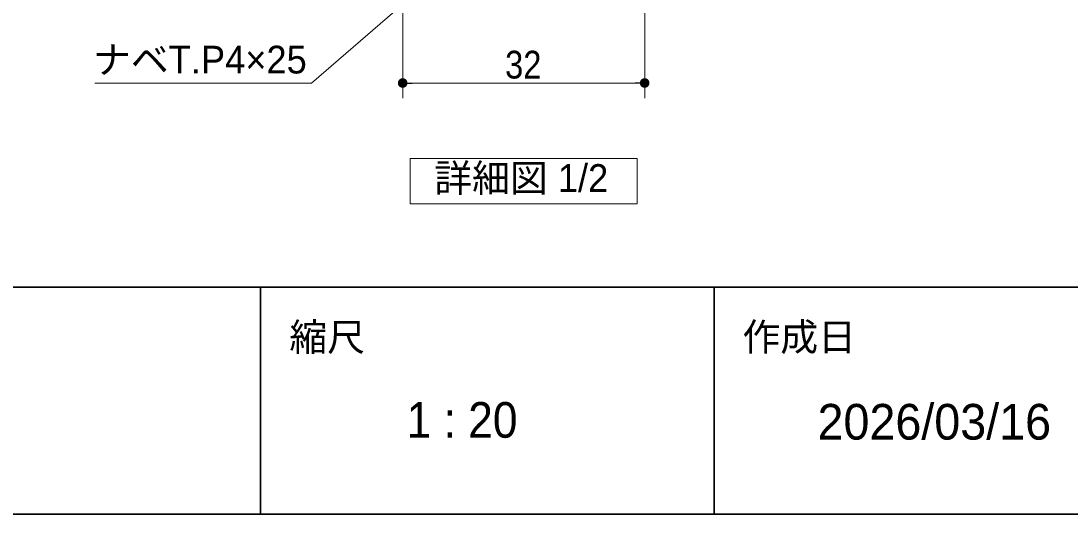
# Model space of a CAD drawing. Units: millimetres, scale not verified. Extents: x -6062 to 6062, y -3045 to 3045.
# Drawn here: x -204 to 1183, y -2770 to -2118 of the extents above; entities that cross this region are included whole.
import ezdxf
from ezdxf.enums import TextEntityAlignment as Align

# ---------------------------------------------------------------- set-up
doc = ezdxf.new("R2010")
doc.units = ezdxf.units.MM
doc.header["$LTSCALE"] = 20
doc.header["$PDMODE"] = 32
doc.header["$PDSIZE"] = 10
for name, color, linetype, lineweight in [('0-0_2寸法-1', 7, 'Continuous', 15), ('0-1_0', 7, 'Continuous', 25), ('0-3_2寸法-3', 7, 'Continuous', 15), ('0-5_1図面枠', 7, 'Continuous', 15)]:
    doc.layers.add(name, color=color, linetype=linetype, lineweight=lineweight)
doc.layers.add('0-2_Defpoints', color=7, linetype='Continuous')
doc.styles.add('ＭＳ Ｐゴシック', font='')
doc.styles.get('ＭＳ Ｐゴシック').set_extended_font_data('MS PGothic')

# ---------------------------------------------------------------- blocks, each defined once
blk = doc.blocks.new('_Dot')
at = {"layer": '0-1_0'}
blk.add_line((-10, 0), (-20, 0), dxfattribs=at)
for points in [[(0, 0), (-10, 0), (-9.92, 1.25)], [(0, 0), (-9.92, -1.25), (-10, 0)], [(0, 0), (-9.92, 1.25), (-9.69, 2.49)], [(0, 0), (-9.69, -2.49), (-9.92, -1.25)], [(0, 0), (-9.69, 2.49), (-9.3, 3.68)], [(0, 0), (-9.3, -3.68), (-9.69, -2.49)], [(0, 0), (-9.3, 3.68), (-8.76, 4.82)], [(0, 0), (-8.76, -4.82), (-9.3, -3.68)], [(0, 0), (-8.76, 4.82), (-8.09, 5.88)], [(0, 0), (-8.09, -5.88), (-8.76, -4.82)], [(0, 0), (-8.09, 5.88), (-7.29, 6.85)], [(0, 0), (-7.29, -6.85), (-8.09, -5.88)], [(0, 0), (-7.29, 6.85), (-6.37, 7.71)], [(0, 0), (-6.37, -7.71), (-7.29, -6.85)], [(0, 0), (-6.37, 7.71), (-5.36, 8.44)], [(0, 0), (-5.36, -8.44), (-6.37, -7.71)], [(0, 0), (-5.36, 8.44), (-4.26, 9.05)], [(0, 0), (-4.26, -9.05), (-5.36, -8.44)], [(0, 0), (-4.26, 9.05), (-3.09, 9.51)], [(0, 0), (-3.09, -9.51), (-4.26, -9.05)], [(0, 0), (-3.09, 9.51), (-1.87, 9.82)], [(0, 0), (-1.87, -9.82), (-3.09, -9.51)], [(0, 0), (-1.87, 9.82), (-0.63, 9.98)], [(0, 0), (-0.63, -9.98), (-1.87, -9.82)], [(0, 0), (-0.63, 9.98), (0.63, 9.98)], [(0, 0), (0.63, -9.98), (-0.63, -9.98)], [(0, 0), (0.63, 9.98), (1.87, 9.82)], [(0, 0), (1.87, 9.82), (3.09, 9.51)], [(0, 0), (3.09, 9.51), (4.26, 9.05)], [(0, 0), (4.26, 9.05), (5.36, 8.44)], [(0, 0), (5.36, 8.44), (6.37, 7.71)], [(0, 0), (6.37, 7.71), (7.29, 6.85)], [(0, 0), (7.29, 6.85), (8.09, 5.88)], [(0, 0), (8.09, 5.88), (8.76, 4.82)], [(0, 0), (8.76, 4.82), (9.3, 3.68)], [(0, 0), (9.3, 3.68), (9.69, 2.49)], [(0, 0), (9.69, 2.49), (9.92, 1.25)], [(0, 0), (9.92, 1.25), (10, 0)], [(0, 0), (1.87, -9.82), (0.63, -9.98)], [(0, 0), (3.09, -9.51), (1.87, -9.82)], [(0, 0), (4.26, -9.05), (3.09, -9.51)], [(0, 0), (5.36, -8.44), (4.26, -9.05)], [(0, 0), (6.37, -7.71), (5.36, -8.44)], [(0, 0), (7.29, -6.85), (6.37, -7.71)], [(0, 0), (8.09, -5.88), (7.29, -6.85)], [(0, 0), (8.76, -4.82), (8.09, -5.88)], [(0, 0), (9.3, -3.68), (8.76, -4.82)], [(0, 0), (9.69, -2.49), (9.3, -3.68)], [(0, 0), (9.92, -1.25), (9.69, -2.49)], [(0, 0), (10, 0), (9.92, -1.25)]]:
    blk.add_solid(points, dxfattribs=at)
blk = doc.blocks.new('グループ-1')
at = {"layer": '0-3_2寸法-3'}
blk.add_lwpolyline([(41963.7, -46000), (47963.7, -46000), (47963.7, -47200), (41963.7, -47200)], close=True, dxfattribs=at)
at = {"layer": '0-3_2寸法-3', "style": 'ＭＳ Ｐゴシック'}
blk.add_text('詳細図 1/2', height=733.7, dxfattribs=at).set_placement((42596.8, -47100.3), align=Align.BOTTOM_LEFT)
blk = doc.blocks.new('グループ-4')
at = {"layer": '0-5_1図面枠', "lineweight": 35}
for p, q in [((-80000, -49400), (80000, -49400)), ((38000, -49400), (38000, -55400)), ((50000, -49400), (50000, -55400))]:
    blk.add_line(p, q, dxfattribs=at)
blk.add_lwpolyline([(-80000, 55400), (80000, 55400), (80000, -55400), (-80000, -55400)], close=True, dxfattribs=at)
blk = doc.blocks.new('図面枠')
at = {"layer": '0-5_1図面枠'}
blk.add_blockref('グループ-4', (0, 0), dxfattribs=at)
at = {"layer": '0-5_1図面枠', "style": 'ＭＳ Ｐゴシック'}
for s, p in [('縮尺', (38765.5, -51307.2)), ('作成日', (50749.9, -51303.2))]:
    blk.add_text(s, height=733.7, dxfattribs=at).set_placement(p, align=Align.BOTTOM_LEFT)
at = {"layer": '0-5_1図面枠', "style": 'ＭＳ Ｐゴシック', "width": 0.95}
blk.add_text('1 : 20', height=943.3, dxfattribs=at).set_placement((41866.9, -53665.3), align=Align.BOTTOM_LEFT)

msp = doc.modelspace()

# ---------------------------------------------------------------- linework, layer by layer
at = {"layer": '0-0_2寸法-1'}
for p, q in [((300.68, -2020), (300.68, -2220)), ((620.68, -2020), (620.68, -2220)), ((607.97, -2200), (313.4, -2200))]:
    msp.add_line(p, q, dxfattribs=at)
at = {"layer": '0-2_Defpoints'}
msp.add_point((300.68, -2200), dxfattribs=at)
at = {"layer": '0-3_2寸法-3'}
msp.add_lwpolyline([(335.68, -2065.13), (179.95, -2200), (-106.35, -2200)], dxfattribs=at)

# ---------------------------------------------------------------- block references
at = {"layer": '0-0_2寸法-1', "xscale": 0.6356201, "yscale": 0.6356201, "rotation": 180}
msp.add_blockref('_Dot', (300.68, -2200), dxfattribs=at)
at = {"layer": '0-0_2寸法-1', "xscale": 0.6356201, "yscale": 0.6356201}
msp.add_blockref('_Dot', (620.68, -2200), dxfattribs=at)
at = {"layer": '0-3_2寸法-3', "xscale": 0.05, "yscale": 0.05}
msp.add_blockref('グループ-1', (-1787.5, 0), dxfattribs=at)
at = {"layer": '0-5_1図面枠', "xscale": 0.05, "yscale": 0.05}
msp.add_blockref('図面枠', (-1787.5, 0), dxfattribs=at)

# ---------------------------------------------------------------- texts
at = {"layer": '0-0_2寸法-1', "style": 'ＭＳ Ｐゴシック', "width": 0.9}
msp.add_text('32', height=36.66, dxfattribs=at).set_placement((436.09, -2205.06), align=Align.BOTTOM_LEFT)
at = {"layer": '0-3_2寸法-3', "style": 'ＭＳ Ｐゴシック'}
msp.add_text('ナベT.P4×25', height=36.66, dxfattribs=at).set_placement((-108.85, -2198.4), align=Align.BOTTOM_LEFT)
at = {"layer": '0-5_1図面枠', "style": 'ＭＳ Ｐゴシック'}
msp.add_text('2026/03/16', height=47.17, dxfattribs=at).set_placement((849.28, -2685.74), align=Align.BOTTOM_LEFT)

doc.saveas('drawing.dxf')
